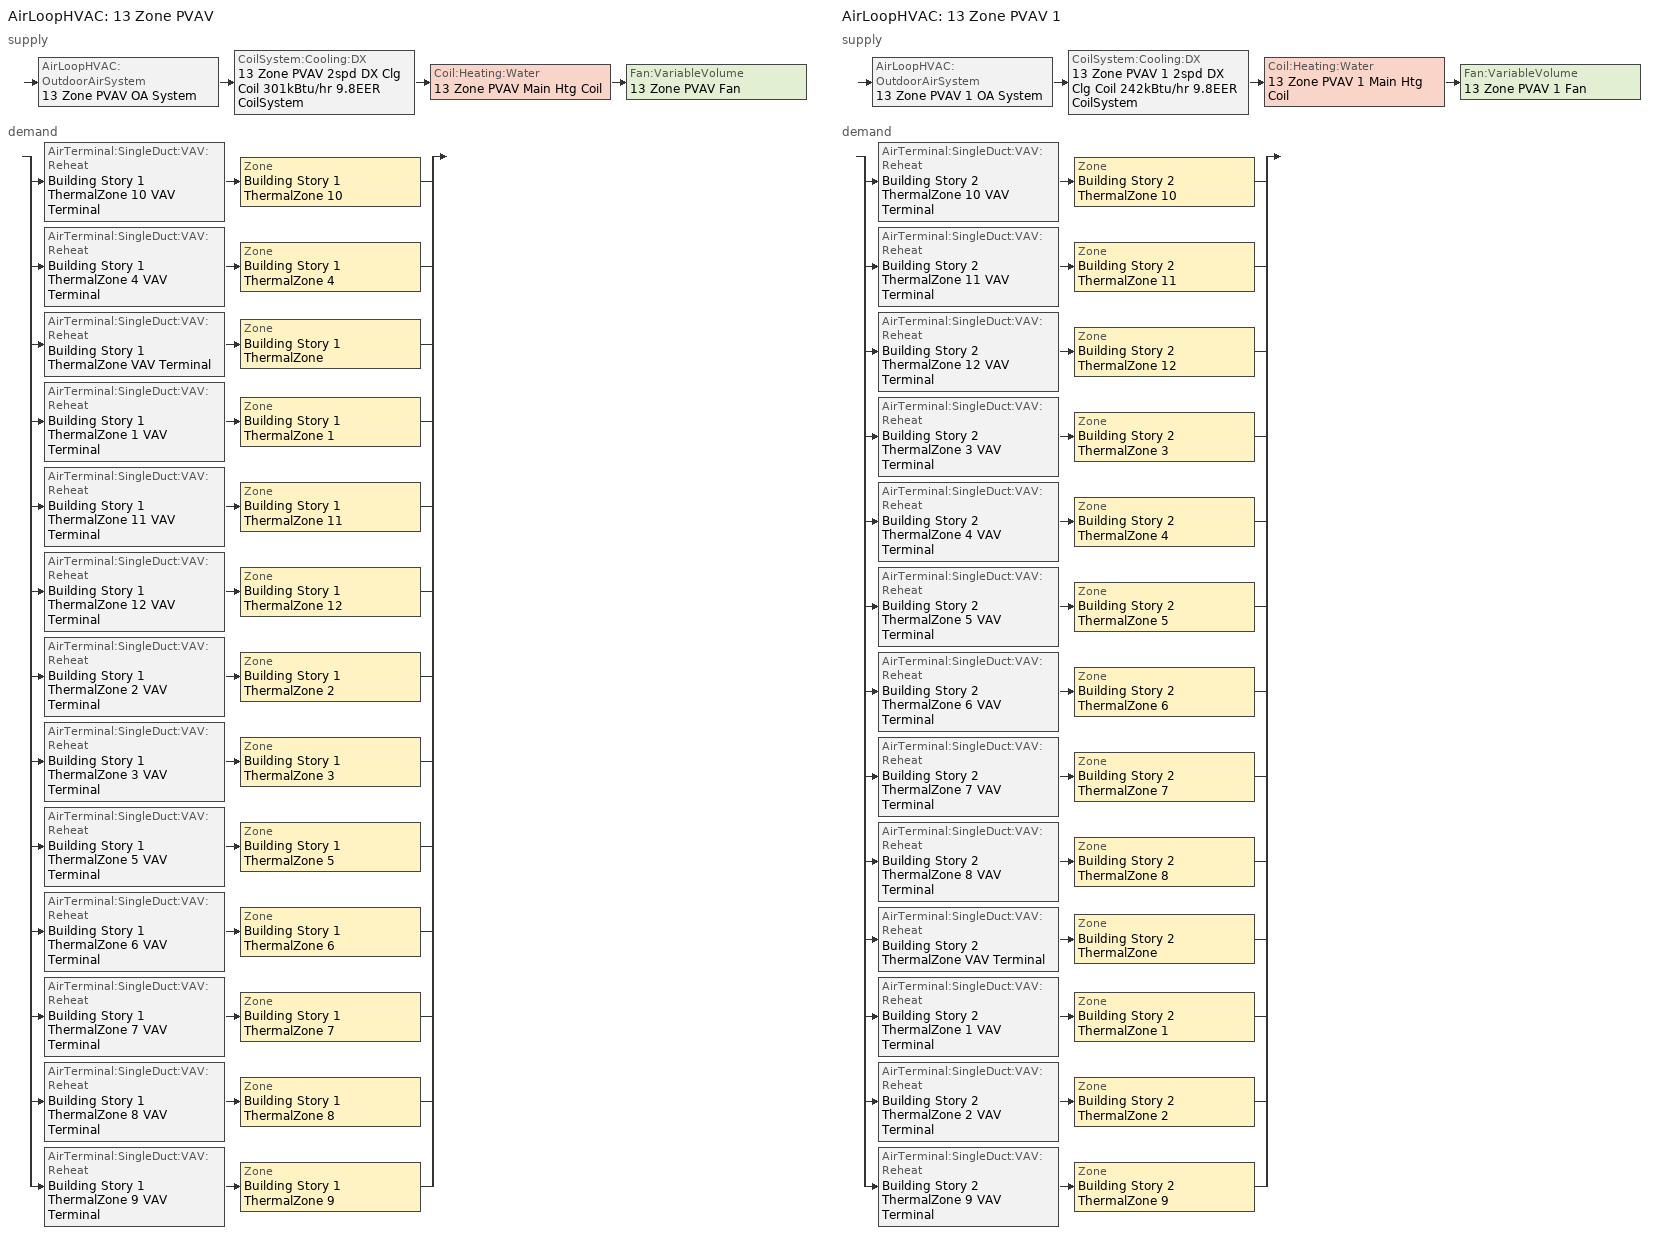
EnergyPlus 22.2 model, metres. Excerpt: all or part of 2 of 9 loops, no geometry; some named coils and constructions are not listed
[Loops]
AirLoopHVAC '13 Zone PVAV'
 supply: AirLoopHVAC:OutdoorAirSystem '13 Zone PVAV OA System' > CoilSystem:Cooling:DX '13 Zone PVAV 2spd DX Clg Coil 301kBtu/hr 9.8EER CoilSystem' > Coil:Heating:Water '13 Zone PVAV Main Htg Coil' > Fan:VariableVolume '13 Zone PVAV Fan'
 demand: split
  | AirTerminal:SingleDuct:VAV:Reheat 'Building Story 1 ThermalZone 10 VAV Terminal' > Zone 'Building Story 1 ThermalZone 10'
  | AirTerminal:SingleDuct:VAV:Reheat 'Building Story 1 ThermalZone 4 VAV Terminal' > Zone 'Building Story 1 ThermalZone 4'
  | AirTerminal:SingleDuct:VAV:Reheat 'Building Story 1 ThermalZone VAV Terminal' > Zone 'Building Story 1 ThermalZone'
  | AirTerminal:SingleDuct:VAV:Reheat 'Building Story 1 ThermalZone 1 VAV Terminal' > Zone 'Building Story 1 ThermalZone 1'
  | AirTerminal:SingleDuct:VAV:Reheat 'Building Story 1 ThermalZone 11 VAV Terminal' > Zone 'Building Story 1 ThermalZone 11'
  | AirTerminal:SingleDuct:VAV:Reheat 'Building Story 1 ThermalZone 12 VAV Terminal' > Zone 'Building Story 1 ThermalZone 12'
  | AirTerminal:SingleDuct:VAV:Reheat 'Building Story 1 ThermalZone 2 VAV Terminal' > Zone 'Building Story 1 ThermalZone 2'
  | AirTerminal:SingleDuct:VAV:Reheat 'Building Story 1 ThermalZone 3 VAV Terminal' > Zone 'Building Story 1 ThermalZone 3'
  | AirTerminal:SingleDuct:VAV:Reheat 'Building Story 1 ThermalZone 5 VAV Terminal' > Zone 'Building Story 1 ThermalZone 5'
  | AirTerminal:SingleDuct:VAV:Reheat 'Building Story 1 ThermalZone 6 VAV Terminal' > Zone 'Building Story 1 ThermalZone 6'
  | AirTerminal:SingleDuct:VAV:Reheat 'Building Story 1 ThermalZone 7 VAV Terminal' > Zone 'Building Story 1 ThermalZone 7'
  | AirTerminal:SingleDuct:VAV:Reheat 'Building Story 1 ThermalZone 8 VAV Terminal' > Zone 'Building Story 1 ThermalZone 8'
  | AirTerminal:SingleDuct:VAV:Reheat 'Building Story 1 ThermalZone 9 VAV Terminal' > Zone 'Building Story 1 ThermalZone 9'
AirLoopHVAC '13 Zone PVAV 1'
 supply: AirLoopHVAC:OutdoorAirSystem '13 Zone PVAV 1 OA System' > CoilSystem:Cooling:DX '13 Zone PVAV 1 2spd DX Clg Coil 242kBtu/hr 9.8EER CoilSystem' > Coil:Heating:Water '13 Zone PVAV 1 Main Htg Coil' > Fan:VariableVolume '13 Zone PVAV 1 Fan'
 demand: split
  | AirTerminal:SingleDuct:VAV:Reheat 'Building Story 2 ThermalZone 10 VAV Terminal' > Zone 'Building Story 2 ThermalZone 10'
  | AirTerminal:SingleDuct:VAV:Reheat 'Building Story 2 ThermalZone 11 VAV Terminal' > Zone 'Building Story 2 ThermalZone 11'
  | AirTerminal:SingleDuct:VAV:Reheat 'Building Story 2 ThermalZone 12 VAV Terminal' > Zone 'Building Story 2 ThermalZone 12'
  | AirTerminal:SingleDuct:VAV:Reheat 'Building Story 2 ThermalZone 3 VAV Terminal' > Zone 'Building Story 2 ThermalZone 3'
  | AirTerminal:SingleDuct:VAV:Reheat 'Building Story 2 ThermalZone 4 VAV Terminal' > Zone 'Building Story 2 ThermalZone 4'
  | AirTerminal:SingleDuct:VAV:Reheat 'Building Story 2 ThermalZone 5 VAV Terminal' > Zone 'Building Story 2 ThermalZone 5'
  | AirTerminal:SingleDuct:VAV:Reheat 'Building Story 2 ThermalZone 6 VAV Terminal' > Zone 'Building Story 2 ThermalZone 6'
  | AirTerminal:SingleDuct:VAV:Reheat 'Building Story 2 ThermalZone 7 VAV Terminal' > Zone 'Building Story 2 ThermalZone 7'
  | AirTerminal:SingleDuct:VAV:Reheat 'Building Story 2 ThermalZone 8 VAV Terminal' > Zone 'Building Story 2 ThermalZone 8'
  | AirTerminal:SingleDuct:VAV:Reheat 'Building Story 2 ThermalZone VAV Terminal' > Zone 'Building Story 2 ThermalZone'
  | AirTerminal:SingleDuct:VAV:Reheat 'Building Story 2 ThermalZone 1 VAV Terminal' > Zone 'Building Story 2 ThermalZone 1'
  | AirTerminal:SingleDuct:VAV:Reheat 'Building Story 2 ThermalZone 2 VAV Terminal' > Zone 'Building Story 2 ThermalZone 2'
  | AirTerminal:SingleDuct:VAV:Reheat 'Building Story 2 ThermalZone 9 VAV Terminal' > Zone 'Building Story 2 ThermalZone 9'
[InternalMass] Construction=InteriorFurnishings 1
Name | Zone or ZoneList | Space or SpaceList | Surface Area {m2}
Building Story 1 Space 1 SecondarySchool Lobby A  - Story Ground Mass | Building Story 1 ThermalZone 1 | Building Story 1 Space 1 | 1.29369
Building Story 1 Space 2 SecondarySchool Lobby A  - Story Ground Mass | Building Story 1 ThermalZone 2 | Building Story 1 Space 2 | 1.25233
Building Story 1 Space 4 SecondarySchool Lobby A  - Story Ground Mass | Building Story 1 ThermalZone 4 | Building Story 1 Space 4 | 1.11484
Building Story 1 Space 5 SecondarySchool Lobby A  - Story Ground Mass | Building Story 1 ThermalZone 5 | Building Story 1 Space 5 | 0.762061
Building Story 1 Space 8 SecondarySchool Lobby A  - Story Ground Mass | Building Story 1 ThermalZone 8 | Building Story 1 Space 8 | 0.202365
Building Story 1 Space 9 SecondarySchool Lobby A  - Story Ground Mass | Building Story 1 ThermalZone 9 | Building Story 1 Space 9 | 0.899468
Building Story 1 Space 10 SecondarySchool Lobby A  - Story Ground Mass | Building Story 1 ThermalZone 10 | Building Story 1 Space 10 | 0.30372
[ZoneControl:Thermostat] Temperature Difference Between Cutout And Setpoint {deltaC}=0
Name | Zone or ZoneList | Control Type Schedule | Control 1
Building Story 1 ThermalZone Thermostat | Building Story 1 ThermalZone | Building Story 1 ThermalZone Thermostat Schedule | Story Ground Blended Space Type Thermostat
Building Story 1 ThermalZone 1 Thermostat | Building Story 1 ThermalZone 1 | Building Story 1 ThermalZone 1 Thermostat Schedule | Story Ground Blended Space Type Thermostat 1
Building Story 1 ThermalZone 10 Thermostat | Building Story 1 ThermalZone 10 | Building Story 1 ThermalZone 10 Thermostat Schedule | Story Ground Blended Space Type Thermostat 2
Building Story 1 ThermalZone 11 Thermostat | Building Story 1 ThermalZone 11 | Building Story 1 ThermalZone 11 Thermostat Schedule | Story Ground Blended Space Type Thermostat 3
Building Story 1 ThermalZone 12 Thermostat | Building Story 1 ThermalZone 12 | Building Story 1 ThermalZone 12 Thermostat Schedule | Story Ground Blended Space Type Thermostat 4
Building Story 1 ThermalZone 2 Thermostat | Building Story 1 ThermalZone 2 | Building Story 1 ThermalZone 2 Thermostat Schedule | Story Ground Blended Space Type Thermostat 5
Building Story 1 ThermalZone 3 Thermostat | Building Story 1 ThermalZone 3 | Building Story 1 ThermalZone 3 Thermostat Schedule | Story Ground Blended Space Type Thermostat 6
Building Story 1 ThermalZone 4 Thermostat | Building Story 1 ThermalZone 4 | Building Story 1 ThermalZone 4 Thermostat Schedule | Story Ground Blended Space Type Thermostat 7
Building Story 1 ThermalZone 5 Thermostat | Building Story 1 ThermalZone 5 | Building Story 1 ThermalZone 5 Thermostat Schedule | Story Ground Blended Space Type Thermostat 8
Building Story 1 ThermalZone 6 Thermostat | Building Story 1 ThermalZone 6 | Building Story 1 ThermalZone 6 Thermostat Schedule | Story Ground Blended Space Type Thermostat 9
Building Story 1 ThermalZone 7 Thermostat | Building Story 1 ThermalZone 7 | Building Story 1 ThermalZone 7 Thermostat Schedule | Story Ground Blended Space Type Thermostat 10
Building Story 1 ThermalZone 8 Thermostat | Building Story 1 ThermalZone 8 | Building Story 1 ThermalZone 8 Thermostat Schedule | Story Ground Blended Space Type Thermostat 11
Building Story 1 ThermalZone 9 Thermostat | Building Story 1 ThermalZone 9 | Building Story 1 ThermalZone 9 Thermostat Schedule | Story Ground Blended Space Type Thermostat 12
Building Story 2 ThermalZone Thermostat | Building Story 2 ThermalZone | Building Story 2 ThermalZone Thermostat Schedule | Story Mid Blended Space Type Thermostat
Building Story 2 ThermalZone 1 Thermostat | Building Story 2 ThermalZone 1 | Building Story 2 ThermalZone 1 Thermostat Schedule | Story Mid Blended Space Type Thermostat 1
Building Story 2 ThermalZone 10 Thermostat | Building Story 2 ThermalZone 10 | Building Story 2 ThermalZone 10 Thermostat Schedule | Story Mid Blended Space Type Thermostat 2
Building Story 2 ThermalZone 11 Thermostat | Building Story 2 ThermalZone 11 | Building Story 2 ThermalZone 11 Thermostat Schedule | Story Mid Blended Space Type Thermostat 3
Building Story 2 ThermalZone 12 Thermostat | Building Story 2 ThermalZone 12 | Building Story 2 ThermalZone 12 Thermostat Schedule | Story Mid Blended Space Type Thermostat 4
Building Story 2 ThermalZone 2 Thermostat | Building Story 2 ThermalZone 2 | Building Story 2 ThermalZone 2 Thermostat Schedule | Story Mid Blended Space Type Thermostat 5
Building Story 2 ThermalZone 3 Thermostat | Building Story 2 ThermalZone 3 | Building Story 2 ThermalZone 3 Thermostat Schedule | Story Mid Blended Space Type Thermostat 6
Building Story 2 ThermalZone 4 Thermostat | Building Story 2 ThermalZone 4 | Building Story 2 ThermalZone 4 Thermostat Schedule | Story Mid Blended Space Type Thermostat 7
Building Story 2 ThermalZone 5 Thermostat | Building Story 2 ThermalZone 5 | Building Story 2 ThermalZone 5 Thermostat Schedule | Story Mid Blended Space Type Thermostat 8
Building Story 2 ThermalZone 6 Thermostat | Building Story 2 ThermalZone 6 | Building Story 2 ThermalZone 6 Thermostat Schedule | Story Mid Blended Space Type Thermostat 9
Building Story 2 ThermalZone 7 Thermostat | Building Story 2 ThermalZone 7 | Building Story 2 ThermalZone 7 Thermostat Schedule | Story Mid Blended Space Type Thermostat 10
Building Story 2 ThermalZone 8 Thermostat | Building Story 2 ThermalZone 8 | Building Story 2 ThermalZone 8 Thermostat Schedule | Story Mid Blended Space Type Thermostat 11
Building Story 2 ThermalZone 9 Thermostat | Building Story 2 ThermalZone 9 | Building Story 2 ThermalZone 9 Thermostat Schedule | Story Mid Blended Space Type Thermostat 12
[ThermostatSetpoint:DualSetpoint] Cooling Setpoint Temperature Schedule=SchoolSecondary CLGSETP_SCH_NO_SETBACK
Name | Heating Setpoint Temperature Schedule
Story Ground Blended Space Type Thermostat; Story Ground Blended Space Type Thermostat 1; Story Ground Blended Space Type Thermostat 2; Story Ground Blended Space Type Thermostat 3; Story Ground Blended Space Type Thermostat 4; Story Ground Blended Space Type Thermostat 5; Story Ground Blended Space Type Thermostat 6; Story Ground Blended Space Type Thermostat 7; Story Ground Blended Space Type Thermostat 8; Story Ground Blended Space Type Thermostat 9; Story Ground Blended Space Type Thermostat 10; Story Ground Blended Space Type Thermostat 11; Story Ground Blended Space Type Thermostat 12 | SchoolSecondary HTGSETP_SCH_PSZ_AC
Story Mid Blended Space Type Thermostat; Story Mid Blended Space Type Thermostat 1; Story Mid Blended Space Type Thermostat 2; Story Mid Blended Space Type Thermostat 3; Story Mid Blended Space Type Thermostat 4; Story Mid Blended Space Type Thermostat 5; Story Mid Blended Space Type Thermostat 6; Story Mid Blended Space Type Thermostat 7; Story Mid Blended Space Type Thermostat 8; Story Mid Blended Space Type Thermostat 9; Story Mid Blended Space Type Thermostat 10; Story Mid Blended Space Type Thermostat 11; Story Mid Blended Space Type Thermostat 12 | SchoolSecondary HTGSETP_SCH_YES_OPTIMUM
[AirTerminal:SingleDuct:VAV:Reheat] Availability Schedule=Always On Discrete; Maximum Air Flow Rate {m3/s}=Autosize; Zone Minimum Air Flow Input Method=Constant; Fixed Minimum Air Flow Rate {m3/s}=0; Maximum Hot Water or Steam Flow Rate {m3/s}=Autosize; Minimum Hot Water or Steam Flow Rate {m3/s}=0; Convergence Tolerance=0.001; Damper Heating Action=ReverseWithLimits; Maximum Flow per Zone Floor Area During Reheat {m3/s-m2}=Autocalculate; Maximum Flow Fraction During Reheat=Autocalculate; Maximum Reheat Air Temperature {C}=50
Name | Constant Minimum Air Flow Fraction | Reheat Coil
Building Story 1 ThermalZone VAV Terminal | 0.620995 | Building Story 1 ThermalZone Reheat Coil
Building Story 1 ThermalZone 1 VAV Terminal | 0.620995 | Building Story 1 ThermalZone 1 Reheat Coil
Building Story 1 ThermalZone 10 VAV Terminal | 0.620995 | Building Story 1 ThermalZone 10 Reheat Coil
Building Story 1 ThermalZone 11 VAV Terminal | 0.620995 | Building Story 1 ThermalZone 11 Reheat Coil
Building Story 1 ThermalZone 12 VAV Terminal | 0.620995 | Building Story 1 ThermalZone 12 Reheat Coil
Building Story 1 ThermalZone 2 VAV Terminal | 0.620995 | Building Story 1 ThermalZone 2 Reheat Coil
Building Story 1 ThermalZone 3 VAV Terminal | 0.620995 | Building Story 1 ThermalZone 3 Reheat Coil
Building Story 1 ThermalZone 4 VAV Terminal | 0.620995 | Building Story 1 ThermalZone 4 Reheat Coil
Building Story 1 ThermalZone 5 VAV Terminal | 0.620995 | Building Story 1 ThermalZone 5 Reheat Coil
Building Story 1 ThermalZone 6 VAV Terminal | 0.620995 | Building Story 1 ThermalZone 6 Reheat Coil
Building Story 1 ThermalZone 7 VAV Terminal | 0.620995 | Building Story 1 ThermalZone 7 Reheat Coil
Building Story 1 ThermalZone 8 VAV Terminal | 0.620995 | Building Story 1 ThermalZone 8 Reheat Coil
Building Story 1 ThermalZone 9 VAV Terminal | 0.620995 | Building Story 1 ThermalZone 9 Reheat Coil
Building Story 2 ThermalZone VAV Terminal | 0.660124 | Building Story 2 ThermalZone Reheat Coil
Building Story 2 ThermalZone 1 VAV Terminal | 0.660124 | Building Story 2 ThermalZone 1 Reheat Coil
Building Story 2 ThermalZone 10 VAV Terminal | 0.660124 | Building Story 2 ThermalZone 10 Reheat Coil
Building Story 2 ThermalZone 11 VAV Terminal | 0.660124 | Building Story 2 ThermalZone 11 Reheat Coil
Building Story 2 ThermalZone 12 VAV Terminal | 0.660124 | Building Story 2 ThermalZone 12 Reheat Coil
Building Story 2 ThermalZone 2 VAV Terminal | 0.660124 | Building Story 2 ThermalZone 2 Reheat Coil
Building Story 2 ThermalZone 3 VAV Terminal | 0.660124 | Building Story 2 ThermalZone 3 Reheat Coil
Building Story 2 ThermalZone 4 VAV Terminal | 0.660124 | Building Story 2 ThermalZone 4 Reheat Coil
Building Story 2 ThermalZone 5 VAV Terminal | 0.660124 | Building Story 2 ThermalZone 5 Reheat Coil
Building Story 2 ThermalZone 6 VAV Terminal | 0.660124 | Building Story 2 ThermalZone 6 Reheat Coil
Building Story 2 ThermalZone 7 VAV Terminal | 0.660124 | Building Story 2 ThermalZone 7 Reheat Coil
Building Story 2 ThermalZone 8 VAV Terminal | 0.660124 | Building Story 2 ThermalZone 8 Reheat Coil
Building Story 2 ThermalZone 9 VAV Terminal | 0.660124 | Building Story 2 ThermalZone 9 Reheat Coil
[Coil:Heating:Water] Availability Schedule=Always On Discrete; U-Factor Times Area Value {W/K}=Autosize; Maximum Water Flow Rate {m3/s}=Autosize; Performance Input Method=UFactorTimesAreaAndDesignWaterFlowRate; Rated Capacity {W}=Autosize; Rated Inlet Water Temperature {C}=82.2222; Rated Inlet Air Temperature {C}=7.22222; Rated Outlet Water Temperature {C}=71.1111; Rated Outlet Air Temperature {C}=12.7778; Rated Ratio for Air and Water Convection=0.5
13 Zone PVAV Main Htg Coil; 13 Zone PVAV 1 Main Htg Coil
[Zone equipment]
Building Story 1 ThermalZone: Building Story 1 ThermalZone VAV Terminal
Building Story 1 ThermalZone 1: Building Story 1 ThermalZone 1 VAV Terminal
Building Story 1 ThermalZone 10: Building Story 1 ThermalZone 10 VAV Terminal
Building Story 1 ThermalZone 11: Building Story 1 ThermalZone 11 VAV Terminal
Building Story 1 ThermalZone 12: Building Story 1 ThermalZone 12 VAV Terminal
Building Story 1 ThermalZone 2: Building Story 1 ThermalZone 2 VAV Terminal
Building Story 1 ThermalZone 3: Building Story 1 ThermalZone 3 VAV Terminal
Building Story 1 ThermalZone 4: Building Story 1 ThermalZone 4 VAV Terminal
Building Story 1 ThermalZone 5: Building Story 1 ThermalZone 5 VAV Terminal
Building Story 1 ThermalZone 6: Building Story 1 ThermalZone 6 VAV Terminal
Building Story 1 ThermalZone 7: Building Story 1 ThermalZone 7 VAV Terminal
Building Story 1 ThermalZone 8: Building Story 1 ThermalZone 8 VAV Terminal
Building Story 1 ThermalZone 9: Building Story 1 ThermalZone 9 VAV Terminal
Building Story 2 ThermalZone: Building Story 2 ThermalZone VAV Terminal
Building Story 2 ThermalZone 1: Building Story 2 ThermalZone 1 VAV Terminal
Building Story 2 ThermalZone 10: Building Story 2 ThermalZone 10 VAV Terminal
Building Story 2 ThermalZone 11: Building Story 2 ThermalZone 11 VAV Terminal
Building Story 2 ThermalZone 12: Building Story 2 ThermalZone 12 VAV Terminal
Building Story 2 ThermalZone 2: Building Story 2 ThermalZone 2 VAV Terminal
Building Story 2 ThermalZone 3: Building Story 2 ThermalZone 3 VAV Terminal
Building Story 2 ThermalZone 4: Building Story 2 ThermalZone 4 VAV Terminal
Building Story 2 ThermalZone 5: Building Story 2 ThermalZone 5 VAV Terminal
Building Story 2 ThermalZone 6: Building Story 2 ThermalZone 6 VAV Terminal
Building Story 2 ThermalZone 7: Building Story 2 ThermalZone 7 VAV Terminal
Building Story 2 ThermalZone 8: Building Story 2 ThermalZone 8 VAV Terminal
Building Story 2 ThermalZone 9: Building Story 2 ThermalZone 9 VAV Terminal
[Sizing:Zone] Zone Cooling Design Supply Air Temperature Input Method=SupplyAirTemperature; Zone Cooling Design Supply Air Temperature {C}=12.7778; Zone Cooling Design Supply Air Temperature Difference {deltaC}=11.11; Zone Heating Design Supply Air Temperature Input Method=SupplyAirTemperature; Zone Heating Design Supply Air Temperature {C}=50; Zone Heating Design Supply Air Temperature Difference {deltaC}=11.11; Zone Cooling Design Supply Air Humidity Ratio {kgWater/kgDryAir}=0.0085; Zone Heating Design Supply Air Humidity Ratio {kgWater/kgDryAir}=0.008; Cooling Design Air Flow Method=DesignDay; Cooling Design Air Flow Rate {m3/s}=0; Cooling Minimum Air Flow per Zone Floor Area {m3/s-m2}=0.000762; Cooling Minimum Air Flow {m3/s}=0; Cooling Minimum Air Flow Fraction=0; Heating Design Air Flow Method=DesignDay; Heating Design Air Flow Rate {m3/s}=0; Heating Maximum Air Flow per Zone Floor Area {m3/s-m2}=0.002032; Heating Maximum Air Flow {m3/s}=0.141576; Heating Maximum Air Flow Fraction=0.3; Account for Dedicated Outdoor Air System=No; Zone Load Sizing Method=Sensible Load Only No Latent Load; Zone Latent Cooling Design Supply Air Humidity Ratio Input Method=HumidityRatioDifference; Zone Cooling Design Supply Air Humidity Ratio Difference {kgWater/kgDryAir}=0.005; Zone Latent Heating Design Supply Air Humidity Ratio Input Method=HumidityRatioDifference; Zone Humidification Design Supply Air Humidity Ratio Difference {kgWater/kgDryAir}=0.005
Name | Design Specification Outdoor Air Object | Design Specification Zone Air Distribution Object
Building Story 1 ThermalZone | Building Story 1 ThermalZone DSOA Space List | Building Story 1 ThermalZone Design Spec Zone Air Dist
Building Story 1 ThermalZone 1 | Building Story 1 ThermalZone 1 DSOA Space List | Building Story 1 ThermalZone 1 Design Spec Zone Air Dist
Building Story 1 ThermalZone 10 | Building Story 1 ThermalZone 10 DSOA Space List | Building Story 1 ThermalZone 10 Design Spec Zone Air Dist
Building Story 1 ThermalZone 11 | Building Story 1 ThermalZone 11 DSOA Space List | Building Story 1 ThermalZone 11 Design Spec Zone Air Dist
Building Story 1 ThermalZone 12 | Building Story 1 ThermalZone 12 DSOA Space List | Building Story 1 ThermalZone 12 Design Spec Zone Air Dist
Building Story 1 ThermalZone 2 | Building Story 1 ThermalZone 2 DSOA Space List | Building Story 1 ThermalZone 2 Design Spec Zone Air Dist
Building Story 1 ThermalZone 3 | Building Story 1 ThermalZone 3 DSOA Space List | Building Story 1 ThermalZone 3 Design Spec Zone Air Dist
Building Story 1 ThermalZone 4 | Building Story 1 ThermalZone 4 DSOA Space List | Building Story 1 ThermalZone 4 Design Spec Zone Air Dist
Building Story 1 ThermalZone 5 | Building Story 1 ThermalZone 5 DSOA Space List | Building Story 1 ThermalZone 5 Design Spec Zone Air Dist
Building Story 1 ThermalZone 6 | Building Story 1 ThermalZone 6 DSOA Space List | Building Story 1 ThermalZone 6 Design Spec Zone Air Dist
Building Story 1 ThermalZone 7 | Building Story 1 ThermalZone 7 DSOA Space List | Building Story 1 ThermalZone 7 Design Spec Zone Air Dist
Building Story 1 ThermalZone 8 | Building Story 1 ThermalZone 8 DSOA Space List | Building Story 1 ThermalZone 8 Design Spec Zone Air Dist
Building Story 1 ThermalZone 9 | Building Story 1 ThermalZone 9 DSOA Space List | Building Story 1 ThermalZone 9 Design Spec Zone Air Dist
Building Story 2 ThermalZone | Building Story 2 ThermalZone DSOA Space List | Building Story 2 ThermalZone Design Spec Zone Air Dist
Building Story 2 ThermalZone 1 | Building Story 2 ThermalZone 1 DSOA Space List | Building Story 2 ThermalZone 1 Design Spec Zone Air Dist
Building Story 2 ThermalZone 10 | Building Story 2 ThermalZone 10 DSOA Space List | Building Story 2 ThermalZone 10 Design Spec Zone Air Dist
Building Story 2 ThermalZone 11 | Building Story 2 ThermalZone 11 DSOA Space List | Building Story 2 ThermalZone 11 Design Spec Zone Air Dist
Building Story 2 ThermalZone 12 | Building Story 2 ThermalZone 12 DSOA Space List | Building Story 2 ThermalZone 12 Design Spec Zone Air Dist
Building Story 2 ThermalZone 2 | Building Story 2 ThermalZone 2 DSOA Space List | Building Story 2 ThermalZone 2 Design Spec Zone Air Dist
Building Story 2 ThermalZone 3 | Building Story 2 ThermalZone 3 DSOA Space List | Building Story 2 ThermalZone 3 Design Spec Zone Air Dist
Building Story 2 ThermalZone 4 | Building Story 2 ThermalZone 4 DSOA Space List | Building Story 2 ThermalZone 4 Design Spec Zone Air Dist
Building Story 2 ThermalZone 5 | Building Story 2 ThermalZone 5 DSOA Space List | Building Story 2 ThermalZone 5 Design Spec Zone Air Dist
Building Story 2 ThermalZone 6 | Building Story 2 ThermalZone 6 DSOA Space List | Building Story 2 ThermalZone 6 Design Spec Zone Air Dist
Building Story 2 ThermalZone 7 | Building Story 2 ThermalZone 7 DSOA Space List | Building Story 2 ThermalZone 7 Design Spec Zone Air Dist
Building Story 2 ThermalZone 8 | Building Story 2 ThermalZone 8 DSOA Space List | Building Story 2 ThermalZone 8 Design Spec Zone Air Dist
Building Story 2 ThermalZone 9 | Building Story 2 ThermalZone 9 DSOA Space List | Building Story 2 ThermalZone 9 Design Spec Zone Air Dist
[DesignSpecification:ZoneAirDistribution] Minimum Zone Ventilation Efficiency=0.6
Building Story 1 ThermalZone Design Spec Zone Air Dist; Building Story 1 ThermalZone 1 Design Spec Zone Air Dist; Building Story 1 ThermalZone 10 Design Spec Zone Air Dist; Building Story 1 ThermalZone 11 Design Spec Zone Air Dist; Building Story 1 ThermalZone 12 Design Spec Zone Air Dist; Building Story 1 ThermalZone 2 Design Spec Zone Air Dist; Building Story 1 ThermalZone 3 Design Spec Zone Air Dist; Building Story 1 ThermalZone 4 Design Spec Zone Air Dist; Building Story 1 ThermalZone 5 Design Spec Zone Air Dist; Building Story 1 ThermalZone 6 Design Spec Zone Air Dist; Building Story 1 ThermalZone 7 Design Spec Zone Air Dist; Building Story 1 ThermalZone 8 Design Spec Zone Air Dist; Building Story 1 ThermalZone 9 Design Spec Zone Air Dist; Building Story 2 ThermalZone Design Spec Zone Air Dist; Building Story 2 ThermalZone 1 Design Spec Zone Air Dist; Building Story 2 ThermalZone 10 Design Spec Zone Air Dist; Building Story 2 ThermalZone 11 Design Spec Zone Air Dist; Building Story 2 ThermalZone 12 Design Spec Zone Air Dist; Building Story 2 ThermalZone 2 Design Spec Zone Air Dist; Building Story 2 ThermalZone 3 Design Spec Zone Air Dist; Building Story 2 ThermalZone 4 Design Spec Zone Air Dist; Building Story 2 ThermalZone 5 Design Spec Zone Air Dist; Building Story 2 ThermalZone 6 Design Spec Zone Air Dist; Building Story 2 ThermalZone 7 Design Spec Zone Air Dist; Building Story 2 ThermalZone 8 Design Spec Zone Air Dist; Building Story 2 ThermalZone 9 Design Spec Zone Air Dist
[Controller:MechanicalVentilation] Demand Controlled Ventilation=No; System Outdoor Air Method=Standard62.1VentilationRateProcedureWithLimit
Name | Availability Schedule | Zone or ZoneList Name 1 | Design Specification Outdoor Air Object Name 1 | Design Specification Zone Air Distribution Object Name 1 | Zone or ZoneList Name 2 | Design Specification Outdoor Air Object Name 2 | Design Specification Zone Air Distribution Object Name 2 | Zone or ZoneList Name 3 | Design Specification Outdoor Air Object Name 3 | Design Specification Zone Air Distribution Object Name 3 | Zone or ZoneList Name 4 | Design Specification Outdoor Air Object Name 4 | Design Specification Zone Air Distribution Object Name 4 | Zone or ZoneList Name 5 | Design Specification Outdoor Air Object Name 5 | Design Specification Zone Air Distribution Object Name 5 | Zone or ZoneList Name 6 | Design Specification Outdoor Air Object Name 6 | Design Specification Zone Air Distribution Object Name 6 | Zone or ZoneList Name 7 | Design Specification Outdoor Air Object Name 7 | Design Specification Zone Air Distribution Object Name 7 | Zone or ZoneList Name 8 | Design Specification Outdoor Air Object Name 8 | Design Specification Zone Air Distribution Object Name 8 | Zone or ZoneList Name 9 | Design Specification Outdoor Air Object Name 9 | Design Specification Zone Air Distribution Object Name 9 | Zone or ZoneList Name 10 | Design Specification Outdoor Air Object Name 10 | Design Specification Zone Air Distribution Object Name 10 | Zone or ZoneList Name 11 | Design Specification Outdoor Air Object Name 11 | Design Specification Zone Air Distribution Object Name 11 | Zone or ZoneList Name 12 | Design Specification Outdoor Air Object Name 12 | Design Specification Zone Air Distribution Object Name 12 | Zone or ZoneList Name 13 | Design Specification Outdoor Air Object Name 13 | Design Specification Zone Air Distribution Object Name 13
13 Zone PVAV Ventilation Controller | 13 Zone PVAV Occ Sch | Building Story 1 ThermalZone | Blended OA | Building Story 1 ThermalZone Design Spec Zone Air Dist | Building Story 1 ThermalZone 1 | Blended OA | Building Story 1 ThermalZone 1 Design Spec Zone Air Dist | Building Story 1 ThermalZone 10 | Blended OA | Building Story 1 ThermalZone 10 Design Spec Zone Air Dist | Building Story 1 ThermalZone 11 | Blended OA | Building Story 1 ThermalZone 11 Design Spec Zone Air Dist | Building Story 1 ThermalZone 12 | Blended OA | Building Story 1 ThermalZone 12 Design Spec Zone Air Dist | Building Story 1 ThermalZone 2 | Blended OA | Building Story 1 ThermalZone 2 Design Spec Zone Air Dist | Building Story 1 ThermalZone 3 | Blended OA | Building Story 1 ThermalZone 3 Design Spec Zone Air Dist | Building Story 1 ThermalZone 4 | Blended OA | Building Story 1 ThermalZone 4 Design Spec Zone Air Dist | Building Story 1 ThermalZone 5 | Blended OA | Building Story 1 ThermalZone 5 Design Spec Zone Air Dist | Building Story 1 ThermalZone 6 | Blended OA | Building Story 1 ThermalZone 6 Design Spec Zone Air Dist | Building Story 1 ThermalZone 7 | Blended OA | Building Story 1 ThermalZone 7 Design Spec Zone Air Dist | Building Story 1 ThermalZone 8 | Blended OA | Building Story 1 ThermalZone 8 Design Spec Zone Air Dist | Building Story 1 ThermalZone 9 | Blended OA | Building Story 1 ThermalZone 9 Design Spec Zone Air Dist
13 Zone PVAV 1 Ventilation Controller | 13 Zone PVAV 1 Occ Sch | Building Story 2 ThermalZone | Blended OA 1 | Building Story 2 ThermalZone Design Spec Zone Air Dist | Building Story 2 ThermalZone 1 | Blended OA 1 | Building Story 2 ThermalZone 1 Design Spec Zone Air Dist | Building Story 2 ThermalZone 10 | Blended OA 1 | Building Story 2 ThermalZone 10 Design Spec Zone Air Dist | Building Story 2 ThermalZone 11 | Blended OA 1 | Building Story 2 ThermalZone 11 Design Spec Zone Air Dist | Building Story 2 ThermalZone 12 | Blended OA 1 | Building Story 2 ThermalZone 12 Design Spec Zone Air Dist | Building Story 2 ThermalZone 2 | Blended OA 1 | Building Story 2 ThermalZone 2 Design Spec Zone Air Dist | Building Story 2 ThermalZone 3 | Blended OA 1 | Building Story 2 ThermalZone 3 Design Spec Zone Air Dist | Building Story 2 ThermalZone 4 | Blended OA 1 | Building Story 2 ThermalZone 4 Design Spec Zone Air Dist | Building Story 2 ThermalZone 5 | Blended OA 1 | Building Story 2 ThermalZone 5 Design Spec Zone Air Dist | Building Story 2 ThermalZone 6 | Blended OA 1 | Building Story 2 ThermalZone 6 Design Spec Zone Air Dist | Building Story 2 ThermalZone 7 | Blended OA 1 | Building Story 2 ThermalZone 7 Design Spec Zone Air Dist | Building Story 2 ThermalZone 8 | Blended OA 1 | Building Story 2 ThermalZone 8 Design Spec Zone Air Dist | Building Story 2 ThermalZone 9 | Blended OA 1 | Building Story 2 ThermalZone 9 Design Spec Zone Air Dist
[DesignSpecification:OutdoorAir] Outdoor Air Method=Sum; Outdoor Air Flow per Zone {m3/s}=0; Outdoor Air Flow Air Changes per Hour {1/hr}=0
Name | Outdoor Air Flow per Person {m3/s-person} | Outdoor Air Flow per Zone Floor Area {m3/s-m2}
Blended OA | 0.00256079 | 0.000687897
Blended OA 1 | 0.00346999 | 0.000689238
[DesignSpecification:OutdoorAir:SpaceList]
Name | Space Name 1 | Space Design Specification Outdoor Air Object Name 1
Building Story 1 ThermalZone DSOA Space List | Building Story 1 Space | Blended OA
Building Story 1 ThermalZone 1 DSOA Space List | Building Story 1 Space 1 | Blended OA
Building Story 1 ThermalZone 10 DSOA Space List | Building Story 1 Space 10 | Blended OA
Building Story 1 ThermalZone 11 DSOA Space List | Building Story 1 Space 11 | Blended OA
Building Story 1 ThermalZone 12 DSOA Space List | Building Story 1 Space 12 | Blended OA
Building Story 1 ThermalZone 2 DSOA Space List | Building Story 1 Space 2 | Blended OA
Building Story 1 ThermalZone 3 DSOA Space List | Building Story 1 Space 3 | Blended OA
Building Story 1 ThermalZone 4 DSOA Space List | Building Story 1 Space 4 | Blended OA
Building Story 1 ThermalZone 5 DSOA Space List | Building Story 1 Space 5 | Blended OA
Building Story 1 ThermalZone 6 DSOA Space List | Building Story 1 Space 6 | Blended OA
Building Story 1 ThermalZone 7 DSOA Space List | Building Story 1 Space 7 | Blended OA
Building Story 1 ThermalZone 8 DSOA Space List | Building Story 1 Space 8 | Blended OA
Building Story 1 ThermalZone 9 DSOA Space List | Building Story 1 Space 9 | Blended OA
Building Story 2 ThermalZone DSOA Space List | Building Story 2 Space | Blended OA 1
Building Story 2 ThermalZone 1 DSOA Space List | Building Story 2 Space 1 | Blended OA 1
Building Story 2 ThermalZone 10 DSOA Space List | Building Story 2 Space 10 | Blended OA 1
Building Story 2 ThermalZone 11 DSOA Space List | Building Story 2 Space 11 | Blended OA 1
Building Story 2 ThermalZone 12 DSOA Space List | Building Story 2 Space 12 | Blended OA 1
Building Story 2 ThermalZone 2 DSOA Space List | Building Story 2 Space 2 | Blended OA 1
Building Story 2 ThermalZone 3 DSOA Space List | Building Story 2 Space 3 | Blended OA 1
Building Story 2 ThermalZone 4 DSOA Space List | Building Story 2 Space 4 | Blended OA 1
Building Story 2 ThermalZone 5 DSOA Space List | Building Story 2 Space 5 | Blended OA 1
Building Story 2 ThermalZone 6 DSOA Space List | Building Story 2 Space 6 | Blended OA 1
Building Story 2 ThermalZone 7 DSOA Space List | Building Story 2 Space 7 | Blended OA 1
Building Story 2 ThermalZone 8 DSOA Space List | Building Story 2 Space 8 | Blended OA 1
Building Story 2 ThermalZone 9 DSOA Space List | Building Story 2 Space 9 | Blended OA 1
[AirLoopHVAC] Design Supply Air Flow Rate {m3/s}=AutoSize; Design Return Air Flow Fraction of Supply Air Flow=1
13 Zone PVAV; 13 Zone PVAV 1
[Sizing:System] Type of Load to Size On=Sensible; Central Heating Maximum System Air Flow Ratio=0.3; Preheat Design Temperature {C}=7.22222; Preheat Design Humidity Ratio {kgWater/kgDryAir}=0.008; Precool Design Temperature {C}=12.7778; Precool Design Humidity Ratio {kgWater/kgDryAir}=0.008; Central Cooling Design Supply Air Temperature {C}=12.7778; Central Heating Design Supply Air Temperature {C}=12.7778; Type of Zone Sum to Use=Coincident; 100% Outdoor Air in Cooling=No; 100% Outdoor Air in Heating=No; Central Cooling Design Supply Air Humidity Ratio {kgWater/kgDryAir}=0.0085; Central Heating Design Supply Air Humidity Ratio {kgWater/kgDryAir}=0.008; Cooling Supply Air Flow Rate Method=DesignDay; Cooling Supply Air Flow Rate {m3/s}=0; Cooling Supply Air Flow Rate Per Floor Area {m3/s-m2}=0.00996765; Cooling Fraction of Autosized Cooling Supply Air Flow Rate=1; Cooling Supply Air Flow Rate Per Unit Cooling Capacity {m3/s-W}=3.94755e-05; Heating Supply Air Flow Rate Method=DesignDay; Heating Supply Air Flow Rate {m3/s}=0; Heating Supply Air Flow Rate Per Floor Area {m3/s-m2}=0.00996765; Heating Fraction of Autosized Heating Supply Air Flow Rate=1; Heating Fraction of Autosized Cooling Supply Air Flow Rate=1; Heating Supply Air Flow Rate Per Unit Heating Capacity {m3/s-W}=3.15882e-05; System Outdoor Air Method=ZoneSum; Zone Maximum Outdoor Air Fraction=1; Cooling Design Capacity Method=CoolingDesignCapacity; Cooling Design Capacity {W}=Autosize; Cooling Design Capacity Per Floor Area {W/m2}=234.7; Fraction of Autosized Cooling Design Capacity=1; Heating Design Capacity Method=HeatingDesignCapacity; Heating Design Capacity {W}=Autosize; Heating Design Capacity Per Floor Area {W/m2}=157; Fraction of Autosized Heating Design Capacity=1; Central Cooling Capacity Control Method=OnOff; Occupant Diversity=Autosize
Name | Design Outdoor Air Flow Rate {m3/s}
13 Zone PVAV | 2.39083
13 Zone PVAV 1 | 2.1058
[Controller:WaterCoil] Control Variable=Temperature; Action=Normal; Actuator Variable=Flow; Controller Convergence Tolerance {deltaC}=0.0001; Maximum Actuated Flow {m3/s}=Autosize; Minimum Actuated Flow {m3/s}=0
13 Zone PVAV Main Htg Coil Controller; 13 Zone PVAV 1 Main Htg Coil Controller
[Controller:OutdoorAir] Minimum Outdoor Air Flow Rate {m3/s}=0; Maximum Outdoor Air Flow Rate {m3/s}=Autosize; Economizer Control Type=DifferentialDryBulb; Economizer Control Action Type=ModulateFlow; Lockout Type=LockoutWithHeating; Minimum Limit Type=FixedMinimum; High Humidity Control=No; Control High Indoor Humidity Based on Outdoor Humidity Ratio=Yes; Heat Recovery Bypass Control Type=BypassWhenWithinEconomizerLimits
Name | Minimum Outdoor Air Schedule | Mechanical Ventilation Controller
Controller Outdoor Air 1 | 13 Zone PVAV Occ Sch | 13 Zone PVAV Ventilation Controller
Controller Outdoor Air 2 | 13 Zone PVAV 1 Occ Sch | 13 Zone PVAV 1 Ventilation Controller
[SetpointManager:MixedAir] Control Variable=Temperature
Name | Setpoint Node or NodeList
13 Zone PVAV Mixed Air Node OS Default SPM | 13 Zone PVAV Mixed Air Node
13 Zone PVAV 2spd DX Clg Coil Outlet Air Node OS Default SPM | 13 Zone PVAV 2spd DX Clg Coil Outlet Air Node
13 Zone PVAV Main Htg Coil Outlet Air Node OS Default SPM | 13 Zone PVAV Main Htg Coil Outlet Air Node
13 Zone PVAV 1 Mixed Air Node OS Default SPM | 13 Zone PVAV 1 Mixed Air Node
13 Zone PVAV 1 2spd DX Clg Coil Outlet Air Node OS Default SPM | 13 Zone PVAV 1 2spd DX Clg Coil Outlet Air Node
13 Zone PVAV 1 Main Htg Coil Outlet Air Node OS Default SPM | 13 Zone PVAV 1 Main Htg Coil Outlet Air Node
[CoilSystem:Cooling:DX] Availability Schedule=Always On Discrete
Name | Cooling Coil
13 Zone PVAV 2spd DX Clg Coil 301kBtu/hr 9.8EER CoilSystem | 13 Zone PVAV 2spd DX Clg Coil 301kBtu/hr 9.8EER
13 Zone PVAV 1 2spd DX Clg Coil 242kBtu/hr 9.8EER CoilSystem | 13 Zone PVAV 1 2spd DX Clg Coil 242kBtu/hr 9.8EER
[Coil:Cooling:DX:TwoSpeed] Availability Schedule=Always On Discrete; High Speed Gross Rated Total Cooling Capacity {W}=Autosize; High Speed Rated Sensible Heat Ratio=Autosize; High Speed Gross Rated Cooling COP {W/W}=3.39929; High Speed Rated Air Flow Rate {m3/s}=Autosize; Unit Internal Static Air Pressure {Pa}=773.3; Total Cooling Capacity Function of Temperature Curve=PSZ-AC_Unitary_PackagecoolCapFT; Total Cooling Capacity Function of Flow Fraction Curve=PSZ-AC_Unitary_PackagecoolFFF; Energy Input Ratio Function of Temperature Curve=PSZ-AC DX Unitary Package EIRFT; Energy Input Ratio Function of Flow Fraction Curve=PSZ-AC_Unitary_PackagecoolEIRFFF; Part Load Fraction Correlation Curve=PSZ-AC_Unitary_PackagecoolPLR; Low Speed Gross Rated Total Cooling Capacity {W}=Autosize; Low Speed Gross Rated Sensible Heat Ratio=0.69; Low Speed Gross Rated Cooling COP {W/W}=3.39929; Low Speed Rated Air Flow Rate {m3/s}=Autosize; Low Speed Total Cooling Capacity Function of Temperature Curve=PSZ-AC_Unitary_PackagecoolCapFT; Low Speed Energy Input Ratio Function of Temperature Curve=PSZ-AC DX Unitary Package EIRFT; Condenser Type=AirCooled; Minimum Outdoor Dry-Bulb Temperature for Compressor Operation {C}=-25; High Speed Evaporative Condenser Effectiveness=0.9; High Speed Evaporative Condenser Air Flow Rate {m3/s}=Autosize; High Speed Evaporative Condenser Pump Rated Power Consumption {W}=Autosize; Low Speed Evaporative Condenser Effectiveness=0.9; Low Speed Evaporative Condenser Air Flow Rate {m3/s}=Autosize; Low Speed Evaporative Condenser Pump Rated Power Consumption {W}=Autosize; Basin Heater Capacity {W/K}=0; Basin Heater Setpoint Temperature {C}=2
13 Zone PVAV 2spd DX Clg Coil 301kBtu/hr 9.8EER; 13 Zone PVAV 1 2spd DX Clg Coil 242kBtu/hr 9.8EER
[Fan:VariableVolume] Pressure Rise {Pa}=1389.92; Maximum Flow Rate {m3/s}=AutoSize; Fan Power Minimum Flow Rate Input Method=Fraction; Fan Power Minimum Flow Fraction=0.25; Fan Power Minimum Air Flow Rate {m3/s}=0; Motor In Airstream Fraction=1; Fan Power Coefficient 1=0.04076; Fan Power Coefficient 2=0.0881; Fan Power Coefficient 3=-0.0729; Fan Power Coefficient 4=0.9437; Fan Power Coefficient 5=0
Name | Availability Schedule | Fan Total Efficiency | Motor Efficiency
13 Zone PVAV Fan | 13 Zone PVAV Occ Sch | 0.6006 | 0.924
13 Zone PVAV 1 Fan | 13 Zone PVAV 1 Occ Sch | 0.59605 | 0.917
[SetpointManager:Warmest] Control Variable=Temperature; Minimum Setpoint Temperature {C}=12.7778; Maximum Setpoint Temperature {C}=15.5556; Strategy=MaximumTemperature
Name | HVAC Air Loop | Setpoint Node or NodeList
13 Zone PVAV SAT Warmest Reset | 13 Zone PVAV | 13 Zone PVAV Supply Outlet Node
13 Zone PVAV 1 SAT Warmest Reset | 13 Zone PVAV 1 | 13 Zone PVAV 1 Supply Outlet Node
[Schedule:Day:Interval]
SchoolSecondary HTGSETP_SCH_PSZ_AC Wkdy Day: No, 06:00, 15.6, 21:00, 21, 24:00, 15.6
SchoolSecondary HTGSETP_SCH_PSZ_AC Default; SchoolSecondary HTGSETP_SCH_PSZ_AC Summer Design Day; SchoolSecondary HTGSETP_SCH_YES_OPTIMUM Default; SchoolSecondary HTGSETP_SCH_YES_OPTIMUM Summer Design Day: No, 24:00, 15.6
SchoolSecondary HTGSETP_SCH_PSZ_AC Winter Design Day; SchoolSecondary HTGSETP_SCH_YES_OPTIMUM Winter Design Day: No, 24:00, 21
SchoolSecondary CLGSETP_SCH_NO_SETBACK Default; SchoolSecondary CLGSETP_SCH_NO_SETBACK Summer Design Day: No, 24:00, 24
SchoolSecondary CLGSETP_SCH_NO_SETBACK Winter Design Day: No, 24:00, 29.44
13 Zone PVAV Occ Sch Thursday; 13 Zone PVAV Occ Sch Friday; 13 Zone PVAV Occ Sch Default; 13 Zone PVAV Occ Sch Tuesday; 13 Zone PVAV Occ Sch Wednesday; 13 Zone PVAV Occ Sch Tuesday 2; 13 Zone PVAV Occ Sch Wednesday 2; 13 Zone PVAV Occ Sch Thursday 2; 13 Zone PVAV Occ Sch Friday 2; 13 Zone PVAV Occ Sch Monday 2; 13 Zone PVAV 1 Occ Sch Default: No, 08:00, 0, 21:00, 1, 24:00, 0
13 Zone PVAV Occ Sch Sunday; 13 Zone PVAV 1 Occ Sch Sunday: No, 24:00, 0
13 Zone PVAV Occ Sch Wednesday 1; 13 Zone PVAV Occ Sch Thursday 1; 13 Zone PVAV Occ Sch Friday 1; 13 Zone PVAV Occ Sch Monday 1; 13 Zone PVAV Occ Sch Tuesday 1: No, 08:00, 0, 19:00, 1, 24:00, 0
13 Zone PVAV Occ Sch Summer Design Day; 13 Zone PVAV Occ Sch Winter Design Day; 13 Zone PVAV 1 Occ Sch Summer Design Day; 13 Zone PVAV 1 Occ Sch Winter Design Day: No, 24:00, 1
SchoolSecondary HTGSETP_SCH_YES_OPTIMUM Wkdy Day: No, 06:00, 15.6, 07:00, 17.8, 08:00, 20, 21:00, 21, 24:00, 15.6
[Schedule:Week:Daily]
SchoolSecondary HTGSETP_SCH_PSZ_AC Week Rule - Jan1-Jan3: SchoolSecondary HTGSETP_SCH_PSZ_AC Wkdy Day, SchoolSecondary HTGSETP_SCH_PSZ_AC Wkdy Day, SchoolSecondary HTGSETP_SCH_PSZ_AC Wkdy Day, SchoolSecondary HTGSETP_SCH_PSZ_AC Wkdy Day, SchoolSecondary HTGSETP_SCH_PSZ_AC Wkdy Day, SchoolSecondary HTGSETP_SCH_PSZ_AC Wkdy Day, SchoolSecondary HTGSETP_SCH_PSZ_AC Default, SchoolSecondary HTGSETP_SCH_PSZ_AC Default, SchoolSecondary HTGSETP_SCH_PSZ_AC Summer Design Day, SchoolSecondary HTGSETP_SCH_PSZ_AC Winter Design Day, SchoolSecondary HTGSETP_SCH_PSZ_AC Default, SchoolSecondary HTGSETP_SCH_PSZ_AC Default
SchoolSecondary HTGSETP_SCH_PSZ_AC Week Rule - Jan4-Dec31: SchoolSecondary HTGSETP_SCH_PSZ_AC Default, SchoolSecondary HTGSETP_SCH_PSZ_AC Wkdy Day, SchoolSecondary HTGSETP_SCH_PSZ_AC Wkdy Day, SchoolSecondary HTGSETP_SCH_PSZ_AC Wkdy Day, SchoolSecondary HTGSETP_SCH_PSZ_AC Wkdy Day, SchoolSecondary HTGSETP_SCH_PSZ_AC Wkdy Day, SchoolSecondary HTGSETP_SCH_PSZ_AC Default, SchoolSecondary HTGSETP_SCH_PSZ_AC Default, SchoolSecondary HTGSETP_SCH_PSZ_AC Summer Design Day, SchoolSecondary HTGSETP_SCH_PSZ_AC Winter Design Day, SchoolSecondary HTGSETP_SCH_PSZ_AC Default, SchoolSecondary HTGSETP_SCH_PSZ_AC Default
SchoolSecondary CLGSETP_SCH_NO_SETBACK Week Rule - Jan1-Dec31: SchoolSecondary CLGSETP_SCH_NO_SETBACK Default, SchoolSecondary CLGSETP_SCH_NO_SETBACK Default, SchoolSecondary CLGSETP_SCH_NO_SETBACK Default, SchoolSecondary CLGSETP_SCH_NO_SETBACK Default, SchoolSecondary CLGSETP_SCH_NO_SETBACK Default, SchoolSecondary CLGSETP_SCH_NO_SETBACK Default, SchoolSecondary CLGSETP_SCH_NO_SETBACK Default, SchoolSecondary CLGSETP_SCH_NO_SETBACK Default, SchoolSecondary CLGSETP_SCH_NO_SETBACK Summer Design Day, SchoolSecondary CLGSETP_SCH_NO_SETBACK Winter Design Day, SchoolSecondary CLGSETP_SCH_NO_SETBACK Default, SchoolSecondary CLGSETP_SCH_NO_SETBACK Default
13 Zone PVAV Occ Sch Week Rule - Jan1-Jan3: 13 Zone PVAV Occ Sch Thursday, 13 Zone PVAV Occ Sch Thursday, 13 Zone PVAV Occ Sch Thursday, 13 Zone PVAV Occ Sch Thursday, 13 Zone PVAV Occ Sch Thursday, 13 Zone PVAV Occ Sch Friday, 13 Zone PVAV Occ Sch Sunday, 13 Zone PVAV Occ Sch Default, 13 Zone PVAV Occ Sch Summer Design Day, 13 Zone PVAV Occ Sch Winter Design Day, 13 Zone PVAV Occ Sch Default, 13 Zone PVAV Occ Sch Default
13 Zone PVAV Occ Sch Week Rule - Jan4-Jun27: 13 Zone PVAV Occ Sch Sunday, 13 Zone PVAV Occ Sch Default, 13 Zone PVAV Occ Sch Tuesday, 13 Zone PVAV Occ Sch Wednesday, 13 Zone PVAV Occ Sch Thursday, 13 Zone PVAV Occ Sch Friday, 13 Zone PVAV Occ Sch Sunday, 13 Zone PVAV Occ Sch Default, 13 Zone PVAV Occ Sch Summer Design Day, 13 Zone PVAV Occ Sch Winter Design Day, 13 Zone PVAV Occ Sch Default, 13 Zone PVAV Occ Sch Default
13 Zone PVAV Occ Sch Week Rule - Jun28-Jul4: 13 Zone PVAV Occ Sch Sunday, 13 Zone PVAV Occ Sch Default, 13 Zone PVAV Occ Sch Tuesday, 13 Zone PVAV Occ Sch Wednesday 1, 13 Zone PVAV Occ Sch Thursday 1, 13 Zone PVAV Occ Sch Friday 1, 13 Zone PVAV Occ Sch Sunday, 13 Zone PVAV Occ Sch Default, 13 Zone PVAV Occ Sch Summer Design Day, 13 Zone PVAV Occ Sch Winter Design Day, 13 Zone PVAV Occ Sch Default, 13 Zone PVAV Occ Sch Default
13 Zone PVAV Occ Sch Week Rule - Jul5-Aug29: 13 Zone PVAV Occ Sch Sunday, 13 Zone PVAV Occ Sch Monday 1, 13 Zone PVAV Occ Sch Tuesday 1, 13 Zone PVAV Occ Sch Wednesday 1, 13 Zone PVAV Occ Sch Thursday 1, 13 Zone PVAV Occ Sch Friday 1, 13 Zone PVAV Occ Sch Sunday, 13 Zone PVAV Occ Sch Default, 13 Zone PVAV Occ Sch Summer Design Day, 13 Zone PVAV Occ Sch Winter Design Day, 13 Zone PVAV Occ Sch Default, 13 Zone PVAV Occ Sch Default
13 Zone PVAV Occ Sch Week Rule - Aug30-Sep5: 13 Zone PVAV Occ Sch Sunday, 13 Zone PVAV Occ Sch Monday 1, 13 Zone PVAV Occ Sch Tuesday 2, 13 Zone PVAV Occ Sch Wednesday 2, 13 Zone PVAV Occ Sch Thursday 2, 13 Zone PVAV Occ Sch Friday 2, 13 Zone PVAV Occ Sch Sunday, 13 Zone PVAV Occ Sch Default, 13 Zone PVAV Occ Sch Summer Design Day, 13 Zone PVAV Occ Sch Winter Design Day, 13 Zone PVAV Occ Sch Default, 13 Zone PVAV Occ Sch Default
13 Zone PVAV Occ Sch Week Rule - Sep6-Dec31: 13 Zone PVAV Occ Sch Sunday, 13 Zone PVAV Occ Sch Monday 2, 13 Zone PVAV Occ Sch Tuesday 2, 13 Zone PVAV Occ Sch Wednesday 2, 13 Zone PVAV Occ Sch Thursday 2, 13 Zone PVAV Occ Sch Friday 2, 13 Zone PVAV Occ Sch Sunday, 13 Zone PVAV Occ Sch Default, 13 Zone PVAV Occ Sch Summer Design Day, 13 Zone PVAV Occ Sch Winter Design Day, 13 Zone PVAV Occ Sch Default, 13 Zone PVAV Occ Sch Default
SchoolSecondary HTGSETP_SCH_YES_OPTIMUM Week Rule - Jan1-Jan3: SchoolSecondary HTGSETP_SCH_YES_OPTIMUM Wkdy Day, SchoolSecondary HTGSETP_SCH_YES_OPTIMUM Wkdy Day, SchoolSecondary HTGSETP_SCH_YES_OPTIMUM Wkdy Day, SchoolSecondary HTGSETP_SCH_YES_OPTIMUM Wkdy Day, SchoolSecondary HTGSETP_SCH_YES_OPTIMUM Wkdy Day, SchoolSecondary HTGSETP_SCH_YES_OPTIMUM Wkdy Day, SchoolSecondary HTGSETP_SCH_YES_OPTIMUM Default, SchoolSecondary HTGSETP_SCH_YES_OPTIMUM Default, SchoolSecondary HTGSETP_SCH_YES_OPTIMUM Summer Design Day, SchoolSecondary HTGSETP_SCH_YES_OPTIMUM Winter Design Day, SchoolSecondary HTGSETP_SCH_YES_OPTIMUM Default, SchoolSecondary HTGSETP_SCH_YES_OPTIMUM Default
SchoolSecondary HTGSETP_SCH_YES_OPTIMUM Week Rule - Jan4-Dec31: SchoolSecondary HTGSETP_SCH_YES_OPTIMUM Default, SchoolSecondary HTGSETP_SCH_YES_OPTIMUM Wkdy Day, SchoolSecondary HTGSETP_SCH_YES_OPTIMUM Wkdy Day, SchoolSecondary HTGSETP_SCH_YES_OPTIMUM Wkdy Day, SchoolSecondary HTGSETP_SCH_YES_OPTIMUM Wkdy Day, SchoolSecondary HTGSETP_SCH_YES_OPTIMUM Wkdy Day, SchoolSecondary HTGSETP_SCH_YES_OPTIMUM Default, SchoolSecondary HTGSETP_SCH_YES_OPTIMUM Default, SchoolSecondary HTGSETP_SCH_YES_OPTIMUM Summer Design Day, SchoolSecondary HTGSETP_SCH_YES_OPTIMUM Winter Design Day, SchoolSecondary HTGSETP_SCH_YES_OPTIMUM Default, SchoolSecondary HTGSETP_SCH_YES_OPTIMUM Default
13 Zone PVAV 1 Occ Sch Week Rule - Jan1-Jan3: 13 Zone PVAV 1 Occ Sch Default, 13 Zone PVAV 1 Occ Sch Default, 13 Zone PVAV 1 Occ Sch Default, 13 Zone PVAV 1 Occ Sch Default, 13 Zone PVAV 1 Occ Sch Default, 13 Zone PVAV 1 Occ Sch Default, 13 Zone PVAV 1 Occ Sch Sunday, 13 Zone PVAV 1 Occ Sch Default, 13 Zone PVAV 1 Occ Sch Summer Design Day, 13 Zone PVAV 1 Occ Sch Winter Design Day, 13 Zone PVAV 1 Occ Sch Default, 13 Zone PVAV 1 Occ Sch Default
13 Zone PVAV 1 Occ Sch Week Rule - Jan4-Dec31: 13 Zone PVAV 1 Occ Sch Sunday, 13 Zone PVAV 1 Occ Sch Default, 13 Zone PVAV 1 Occ Sch Default, 13 Zone PVAV 1 Occ Sch Default, 13 Zone PVAV 1 Occ Sch Default, 13 Zone PVAV 1 Occ Sch Default, 13 Zone PVAV 1 Occ Sch Sunday, 13 Zone PVAV 1 Occ Sch Default, 13 Zone PVAV 1 Occ Sch Summer Design Day, 13 Zone PVAV 1 Occ Sch Winter Design Day, 13 Zone PVAV 1 Occ Sch Default, 13 Zone PVAV 1 Occ Sch Default
[Schedule:Year]
SchoolSecondary HTGSETP_SCH_PSZ_AC: SchoolSecondary HTGSETP_SCH_PSZ_AC Week Rule - Jan1-Jan3, 1, 1, 1, 3, SchoolSecondary HTGSETP_SCH_PSZ_AC Week Rule - Jan4-Dec31, 1, 4, 12, 31
SchoolSecondary CLGSETP_SCH_NO_SETBACK: SchoolSecondary CLGSETP_SCH_NO_SETBACK Week Rule - Jan1-Dec31, 1, 1, 12, 31
13 Zone PVAV Occ Sch: 13 Zone PVAV Occ Sch Week Rule - Jan1-Jan3, 1, 1, 1, 3, 13 Zone PVAV Occ Sch Week Rule - Jan4-Jun27, 1, 4, 6, 27, 13 Zone PVAV Occ Sch Week Rule - Jun28-Jul4, 6, 28, 7, 4, 13 Zone PVAV Occ Sch Week Rule - Jul5-Aug29, 7, 5, 8, 29, 13 Zone PVAV Occ Sch Week Rule - Aug30-Sep5, 8, 30, 9, 5, 13 Zone PVAV Occ Sch Week Rule - Sep6-Dec31, 9, 6, 12, 31
SchoolSecondary HTGSETP_SCH_YES_OPTIMUM: SchoolSecondary HTGSETP_SCH_YES_OPTIMUM Week Rule - Jan1-Jan3, 1, 1, 1, 3, SchoolSecondary HTGSETP_SCH_YES_OPTIMUM Week Rule - Jan4-Dec31, 1, 4, 12, 31
13 Zone PVAV 1 Occ Sch: 13 Zone PVAV 1 Occ Sch Week Rule - Jan1-Jan3, 1, 1, 1, 3, 13 Zone PVAV 1 Occ Sch Week Rule - Jan4-Dec31, 1, 4, 12, 31
[Schedule:Compact]
Building Story 1 ThermalZone Thermostat Schedule; Building Story 1 ThermalZone 1 Thermostat Schedule; Building Story 1 ThermalZone 10 Thermostat Schedule; Building Story 1 ThermalZone 11 Thermostat Schedule; Building Story 1 ThermalZone 12 Thermostat Schedule; Building Story 1 ThermalZone 2 Thermostat Schedule; Building Story 1 ThermalZone 3 Thermostat Schedule; Building Story 1 ThermalZone 4 Thermostat Schedule; Building Story 1 ThermalZone 5 Thermostat Schedule; Building Story 1 ThermalZone 6 Thermostat Schedule; Building Story 1 ThermalZone 7 Thermostat Schedule; Building Story 1 ThermalZone 8 Thermostat Schedule; Building Story 1 ThermalZone 9 Thermostat Schedule; Building Story 2 ThermalZone Thermostat Schedule; Building Story 2 ThermalZone 1 Thermostat Schedule; Building Story 2 ThermalZone 10 Thermostat Schedule; Building Story 2 ThermalZone 11 Thermostat Schedule; Building Story 2 ThermalZone 12 Thermostat Schedule; Building Story 2 ThermalZone 2 Thermostat Schedule; Building Story 2 ThermalZone 3 Thermostat Schedule; Building Story 2 ThermalZone 4 Thermostat Schedule; Building Story 2 ThermalZone 5 Thermostat Schedule; Building Story 2 ThermalZone 6 Thermostat Schedule; Building Story 2 ThermalZone 7 Thermostat Schedule; Building Story 2 ThermalZone 8 Thermostat Schedule; Building Story 2 ThermalZone 9 Thermostat Schedule: Through: 12/31, For: AllDays, Until: 24:00, 4
[Schedule:Constant]
Always On Discrete: Hourly Value=1
[Curve:Biquadratic] Minimum Value of x {BasedOnField A2}=12.77778; Maximum Value of x {BasedOnField A2}=23.88889; Minimum Value of y {BasedOnField A3}=21.11111; Maximum Value of y {BasedOnField A3}=46.11111
Name | Coefficient1 Constant | Coefficient2 x | Coefficient3 x**2 | Coefficient4 y | Coefficient5 y**2 | Coefficient6 x*y
PSZ-AC_Unitary_PackagecoolCapFT | 0.766956 | 0.0107756 | -4.14703e-05 | 0.00134961 | -0.000261144 | 0.000457488
PSZ-AC DX Unitary Package EIRFT | 0.297145 | 0.0430933 | -0.000748766 | 0.00597727 | 0.000482112 | -0.000956448
[Curve:Quadratic]
Name | Coefficient1 Constant | Coefficient2 x | Coefficient3 x**2 | Minimum Value of x {BasedOnField A2} | Maximum Value of x {BasedOnField A2}
PSZ-AC_Unitary_PackagecoolFFF | 0.8 | 0.2 | 0 | 0.5 | 1.5
PSZ-AC_Unitary_PackagecoolEIRFFF | 1.156 | -0.1816 | 0.0256 | 0.5 | 1.5
PSZ-AC_Unitary_PackagecoolPLR | 0.75 | 0.25 | 0 | 0 | 1
